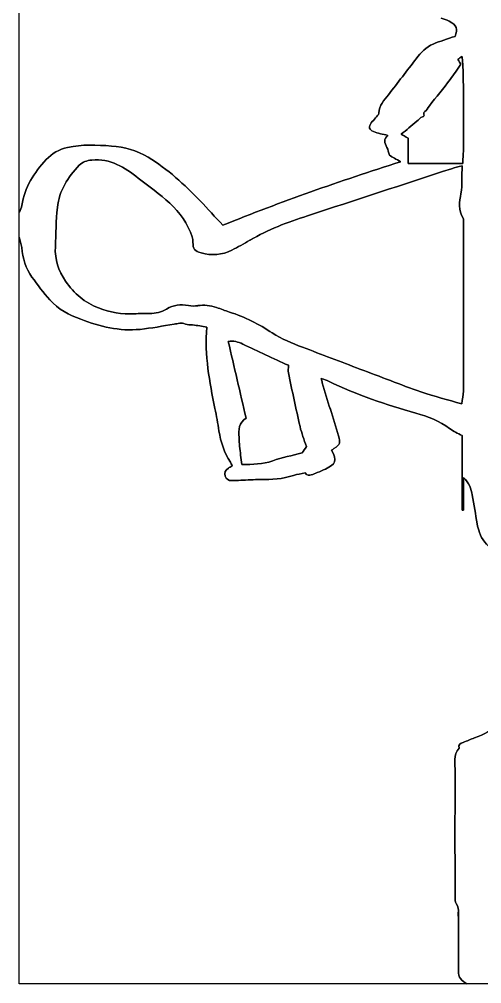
# Model space of a CAD drawing. Extents: x -1 to 269, y -24 to 109.
# Drawn here: x 107.2 to 148.1, y -24.4 to 60.9 of the extents above; entities that cross this region are included whole.
import ezdxf

# ---------------------------------------------------------------- set-up
doc = ezdxf.new("R2010")
doc.units = 0
doc.layers.get('0').update_dxf_attribs({"linetype": 'CONTINUOUS'})

msp = doc.modelspace()

# ---------------------------------------------------------------- linework, layer by layer
at = {"color": 7}
for p, q in [((146.337486, 47.913171), (146.337491, 47.913166)), ((146.337497, 47.913157), (146.337491, 47.913166)), ((146.370943, 48.128194), (146.370943, 48.128194)), ((146.370943, 48.128194), (146.370943, 48.128194)), ((107.189326, 41.627267), (107.189341, 41.627769)), ((130.969899, 30.289381), (130.96991, 30.289381)), ((130.969901, 30.289381), (130.96991, 30.289381))]:
    msp.add_line(p, q, dxfattribs=at)
for points in [[(107.189456, 43.831973), (107.189456, 65.555678), (107.189456, 87.279514), (107.189456, 109.04691)], [(145.185031, 60.702179), (144.958723, 60.819707), (144.701881, 60.878957), (144.458007, 60.961871)], [(144.458174, 60.961786), (144.702047, 60.878872), (144.958889, 60.819623), (145.185198, 60.702094)], [(145.696895, 59.365142), (145.964303, 60.021504), (145.86272, 60.350431), (145.185031, 60.702179)], [(145.185198, 60.702094), (145.862887, 60.350346), (145.96447, 60.021419), (145.697061, 59.365058)], [(143.767155, 58.683692), (144.372437, 58.946497), (145.013113, 59.127748), (145.696895, 59.365142)], [(145.697061, 59.365058), (145.013279, 59.127664), (144.372604, 58.946409), (143.767322, 58.683607)], [(142.260859, 57.388404), (142.671532, 57.934174), (143.143142, 58.412848), (143.767155, 58.683692)], [(143.767322, 58.683607), (143.143309, 58.412699), (142.671698, 57.934025), (142.261026, 57.388317)], [(139.818347, 54.200781), (140.619141, 55.273327), (141.456046, 56.318839), (142.260859, 57.388404)], [(142.261026, 57.388317), (141.456212, 56.318754), (140.619308, 55.273242), (139.818514, 54.200696)], [(145.947759, 57.306518), (146.067362, 57.408487), (146.190987, 57.513895), (146.303718, 57.610031)], [(146.195717, 56.908745), (146.136857, 57.003196), (146.051222, 57.140498), (145.947759, 57.306518)], [(146.303783, 57.610031), (146.191052, 57.513959), (146.067427, 57.408552), (145.947824, 57.306518)], [(145.947824, 57.306518), (146.051287, 57.140498), (146.136922, 57.003196), (146.195782, 56.908745)], [(146.303718, 57.610031), (146.475442, 57.513765), (146.511549, 49.140257), (146.370943, 48.128194)], [(146.370943, 48.128194), (146.511549, 49.140192), (146.475442, 57.5137), (146.303783, 57.610031)], [(145.269354, 55.555955), (145.589529, 55.975769), (145.868153, 56.427218), (146.195717, 56.908745)], [(146.195782, 56.908745), (145.868218, 56.427218), (145.589594, 55.975704), (145.269418, 55.555955)], [(143.427388, 53.218136), (144.041097, 53.997668), (144.667769, 54.767218), (145.269354, 55.555955)], [(145.269418, 55.555955), (144.667834, 54.767218), (144.041162, 53.997733), (143.427453, 53.218136)], [(138.958884, 52.576826), (138.966787, 53.275518), (139.451625, 53.709657), (139.818347, 54.200781)], [(139.818514, 54.200696), (139.451791, 53.709573), (138.966959, 53.275498), (138.959051, 52.576738)], [(143.035582, 52.714373), (143.207111, 52.797222), (143.293979, 53.048682), (143.427388, 53.218136)], [(143.427453, 53.218136), (143.294044, 53.048747), (143.207176, 52.797287), (143.035647, 52.714373)], [(138.294223, 51.718269), (138.407603, 51.875213), (138.552036, 52.009339), (138.673326, 52.161096)], [(138.673493, 52.161011), (138.552202, 52.009252), (138.407769, 51.875128), (138.294389, 51.718185)], [(138.673326, 52.161096), (138.779834, 52.294378), (138.957327, 52.436801), (138.958884, 52.576826)], [(138.959051, 52.576738), (138.957358, 52.436714), (138.779936, 52.294293), (138.673493, 52.161011)], [(142.309596, 51.857244), (142.471789, 51.992795), (142.621409, 52.200175), (142.805709, 52.239847)], [(142.805774, 52.239847), (142.621409, 52.200175), (142.471854, 51.99273), (142.309661, 51.857244)], [(142.805709, 52.239847), (143.125365, 52.308692), (142.800064, 52.600668), (143.035582, 52.714373)], [(143.035647, 52.714373), (142.800132, 52.600668), (143.12543, 52.308627), (142.805774, 52.239847)], [(138.487469, 50.946386), (138.08263, 51.112471), (138.042049, 51.36931), (138.294223, 51.718269)], [(138.294389, 51.718185), (138.042215, 51.369225), (138.082796, 51.112321), (138.487635, 50.946301)], [(140.946824, 50.713324), (141.397169, 51.091584), (141.852636, 51.47542), (142.309596, 51.857244)], [(142.309661, 51.857244), (141.852636, 51.475355), (141.397234, 51.091519), (140.946889, 50.713324)], [(139.751252, 50.605532), (139.308944, 50.720337), (138.878694, 50.785878), (138.487469, 50.946386)], [(138.487635, 50.946301), (138.87886, 50.785793), (139.309111, 50.720317), (139.751418, 50.605447)], [(139.67184, 49.55347), (139.457656, 49.945603), (139.34946, 50.307655), (139.751252, 50.605532)], [(139.751418, 50.605447), (139.349692, 50.307505), (139.457887, 49.945454), (139.672006, 49.553385)], [(141.559105, 50.35782), (141.297533, 50.509706), (141.094497, 50.627559), (140.946824, 50.713324)], [(140.946889, 50.713324), (141.094562, 50.627559), (141.297598, 50.509641), (141.55917, 50.35782)], [(141.559105, 48.128194), (141.559105, 48.89003), (141.559105, 49.633909), (141.559105, 50.35782)], [(141.55917, 50.35782), (141.55917, 49.633909), (141.55917, 48.89003), (141.55917, 48.128194)], [(109.566394, 48.4736), (110.077225, 49.01885), (110.72438, 49.377013), (111.457757, 49.543293)], [(111.457923, 49.543208), (110.724546, 49.376928), (110.077388, 49.018766), (109.56656, 48.473515)], [(111.457757, 49.543293), (112.737553, 49.833584), (114.03258, 49.763183), (115.326897, 49.672556)], [(115.327063, 49.672471), (114.032747, 49.763034), (112.737719, 49.833434), (111.457923, 49.543208)], [(115.326897, 49.672556), (116.486308, 49.591395), (117.574932, 49.282497), (118.573705, 48.676439)], [(118.573872, 48.676354), (117.575099, 49.282477), (116.486474, 49.591307), (115.327063, 49.672471)], [(139.897304, 48.856592), (139.819188, 49.107338), (139.782561, 49.350631), (139.67184, 49.55347)], [(139.672006, 49.553385), (139.782728, 49.350543), (139.81929, 49.107254), (139.897471, 48.856505)], [(118.573705, 48.676439), (120.305141, 47.62561), (121.782462, 46.271138), (123.175054, 44.817738)], [(123.17522, 44.817654), (121.782628, 46.271115), (120.305308, 47.625525), (118.573872, 48.676354)], [(140.889273, 48.279899), (140.490462, 48.511782), (140.179493, 48.692582), (139.897304, 48.856592)], [(139.897471, 48.856505), (140.179659, 48.692497), (140.490564, 48.511697), (140.889437, 48.279815)], [(107.421561, 44.413353), (107.667188, 46.017279), (108.485226, 47.319438), (109.566394, 48.4736)], [(109.56656, 48.473515), (108.485392, 47.319353), (107.667354, 46.017194), (107.421728, 44.413269)], [(110.559325, 44.242581), (110.710435, 45.722365), (111.481605, 46.917108), (112.490298, 47.968713)], [(112.490357, 47.968594), (111.481664, 46.916921), (110.710495, 45.722244), (110.559384, 44.242459)], [(112.490298, 47.968713), (112.785708, 48.276767), (113.152882, 48.384573), (113.589616, 48.426449)], [(113.589675, 48.42633), (113.152877, 48.384452), (112.785768, 48.276645), (112.490357, 47.968594)], [(113.589616, 48.426449), (115.23717, 48.584366), (116.500173, 47.796343), (117.708336, 46.844438)], [(117.708395, 46.844317), (116.500298, 47.796286), (115.237229, 48.584245), (113.589675, 48.42633)], [(125.181676, 42.664868), (130.292102, 44.759005), (135.52006, 46.574651), (140.889273, 48.279899)], [(140.889437, 48.279815), (135.520227, 46.574501), (130.292269, 44.75892), (125.181843, 42.664781)], [(146.370943, 48.128194), (144.768508, 48.128194), (143.19745, 48.128194), (141.559105, 48.128194)], [(141.55917, 48.128194), (143.19745, 48.128194), (144.768508, 48.128194), (146.370943, 48.128194)], [(145.392075, 47.668959), (145.671151, 47.760041), (145.961377, 47.817021), (146.337497, 47.913157)], [(146.337491, 47.913166), (145.961371, 47.81703), (145.67121, 47.760049), (145.392134, 47.668838)], [(146.337491, 47.913166), (146.250366, 47.036524), (146.364839, 46.264254), (146.217369, 45.460669)], [(146.217428, 45.460547), (146.364779, 46.26426), (146.250361, 47.03653), (146.337486, 47.913171)], [(132.668552, 43.504668), (136.911153, 44.888444), (141.150253, 46.28285), (145.392075, 47.668959)], [(145.392134, 47.668838), (141.150247, 46.282729), (136.911213, 44.888257), (132.668611, 43.504547)], [(117.708336, 46.844438), (118.640208, 46.110217), (119.612989, 45.419563), (120.483924, 44.618506)], [(120.483983, 44.618385), (119.613045, 45.419377), (118.640267, 46.110096), (117.708395, 46.844317)], [(146.217369, 45.460669), (146.090118, 44.766967), (145.958326, 43.987695), (146.400308, 43.296973)], [(146.400368, 43.296848), (145.958385, 43.98757), (146.090174, 44.766842), (146.217428, 45.460547)], [(107.18929, 43.83206), (107.268961, 44.025436), (107.390836, 44.212394), (107.421561, 44.413353)], [(107.421728, 44.413269), (107.390938, 44.212307), (107.269128, 44.025414), (107.189456, 43.831973)], [(120.483924, 44.618506), (121.376578, 43.797485), (122.074559, 42.803185), (122.477129, 41.635539)], [(122.477189, 41.635418), (122.074618, 42.803064), (121.376638, 43.797364), (120.483983, 44.618385)], [(123.175054, 44.817738), (123.844578, 44.118914), (124.495495, 43.402264), (125.181676, 42.664868)], [(125.181843, 42.664781), (124.495662, 43.402177), (123.844741, 44.118829), (123.17522, 44.817654)], [(107.18929, 41.627975), (107.18929, 42.362648), (107.18929, 43.097385), (107.18929, 43.83206)], [(110.374831, 40.75248), (110.423127, 41.916627), (110.441082, 43.084919), (110.559325, 44.242581)], [(110.559384, 44.242459), (110.441142, 43.084863), (110.423122, 41.916505), (110.37489, 40.752358)], [(127.558317, 41.336561), (129.161788, 42.297672), (130.902044, 42.92856), (132.668552, 43.504668)], [(132.668611, 43.504547), (130.902103, 42.928373), (129.161848, 42.29755), (127.558377, 41.336443)], [(146.400308, 43.296973), (146.461635, 43.201096), (146.437649, 43.044607), (146.437714, 42.916184)], [(146.437773, 42.916063), (146.437708, 43.044483), (146.461706, 43.200972), (146.400368, 43.296848)], [(146.437714, 42.916184), (146.439125, 37.947016), (146.442004, 32.977715), (146.432662, 28.008543)], [(146.432722, 28.008419), (146.44212, 32.97759), (146.439326, 37.946892), (146.437773, 42.916063)], [(107.405032, 40.695389), (107.36659, 41.010315), (107.263128, 41.317331), (107.18929, 41.627975)], [(107.189391, -24.36526), (107.189326, -2.367986), (107.189326, 19.629656), (107.189326, 41.627267)], [(107.189341, 41.627769), (107.263113, 41.317124), (107.366576, 41.010171), (107.405083, 40.695183)], [(122.477129, 41.635539), (122.525036, 41.496618), (122.525877, 41.337989), (122.529767, 41.188047)], [(122.529826, 41.187926), (122.525988, 41.337868), (122.525084, 41.496561), (122.477189, 41.635418)], [(122.529767, 41.188047), (122.545402, 40.577968), (122.674978, 40.383166), (123.258865, 40.227196)], [(123.258924, 40.227075), (122.675038, 40.383045), (122.54545, 40.577849), (122.529826, 41.187926)], [(125.96762, 40.468931), (126.505092, 40.744312), (127.040682, 41.026306), (127.558317, 41.336561)], [(127.558377, 41.336443), (127.040742, 41.026184), (126.505087, 40.744191), (125.967679, 40.46881)], [(108.303845, 38.091785), (107.740442, 38.86185), (107.519191, 39.760728), (107.405032, 40.695389)], [(107.405083, 40.695183), (107.519241, 39.760522), (107.740427, 38.861644), (108.303895, 38.091576)], [(111.280902, 37.730681), (110.630375, 38.681745), (110.328868, 39.643566), (110.374831, 40.75248)], [(110.37489, 40.752358), (110.328927, 39.643445), (110.630434, 38.681623), (111.280962, 37.73056)], [(123.258865, 40.227196), (124.187627, 39.979106), (125.100441, 40.02455), (125.96762, 40.468931)], [(125.967679, 40.46881), (125.100501, 40.024493), (124.187687, 39.978985), (123.258924, 40.227075)], [(109.895386, 36.065971), (109.326863, 36.707815), (108.810783, 37.398923), (108.303845, 38.091785)], [(108.303895, 38.091576), (108.810834, 37.398717), (109.326914, 36.707606), (109.895437, 36.065765)], [(114.188415, 35.361228), (112.978178, 35.841652), (112.038915, 36.622482), (111.280902, 37.730681)], [(111.280962, 37.73056), (112.038974, 36.622361), (112.978238, 35.841531), (114.188474, 35.361107)], [(112.617041, 34.36364), (111.607829, 34.74365), (110.627854, 35.238921), (109.895386, 36.065971)], [(109.895437, 36.065765), (110.627905, 35.238715), (111.607879, 34.743509), (112.617092, 34.363434)], [(117.356977, 34.846833), (116.264919, 34.801844), (115.199829, 34.959761), (114.188415, 35.361228)], [(114.188474, 35.361107), (115.199888, 34.959705), (116.264978, 34.801723), (117.357037, 34.846712)], [(120.19707, 35.265414), (119.742054, 34.994314), (119.24847, 34.872439), (118.717286, 34.876588)], [(118.717345, 34.876466), (119.24853, 34.872374), (119.742114, 34.994192), (120.197129, 35.265292)], [(122.132384, 35.569773), (121.446138, 35.693265), (120.802674, 35.626173), (120.19707, 35.265414)], [(120.197129, 35.265292), (120.802733, 35.626051), (121.446197, 35.693209), (122.132443, 35.569652)], [(122.957683, 35.561871), (122.689434, 35.517661), (122.400181, 35.52155), (122.132384, 35.569773)], [(122.132443, 35.569652), (122.400241, 35.52142), (122.689558, 35.517531), (122.957742, 35.56175)], [(124.614246, 35.402726), (124.075608, 35.572827), (123.529254, 35.656131), (122.957683, 35.561871)], [(122.957742, 35.56175), (123.529313, 35.656006), (124.075732, 35.5727), (124.614305, 35.402602)], [(125.772299, 34.993413), (125.381591, 35.114639), (125.004435, 35.279556), (124.614246, 35.402726)], [(124.614305, 35.402602), (125.004494, 35.279432), (125.38165, 35.114515), (125.772359, 34.993289)], [(129.538039, 33.148854), (128.376099, 33.92774), (127.123986, 34.573924), (125.772299, 34.993413)], [(125.772359, 34.993289), (127.124045, 34.5738), (128.376158, 33.927615), (129.538098, 33.14873)], [(117.866648, 33.469625), (116.04115, 33.280852), (114.301803, 33.729253), (112.617041, 34.36364)], [(112.617092, 34.363434), (114.301854, 33.729047), (116.041198, 33.280646), (117.866699, 33.469419)], [(118.717286, 34.876588), (118.263958, 34.880087), (117.810111, 34.865496), (117.356977, 34.846833)], [(117.357037, 34.846712), (117.81017, 34.865395), (118.264017, 34.879969), (118.717345, 34.876466)], [(120.86349, 33.924316), (119.866272, 33.761149), (118.870609, 33.573542), (117.866648, 33.469625)], [(117.866699, 33.469419), (118.870659, 33.573336), (119.866323, 33.760941), (120.863541, 33.92411)], [(121.870236, 33.925163), (121.518556, 34.088654), (121.201169, 33.979553), (120.86349, 33.924316)], [(120.863541, 33.92411), (121.201217, 33.979341), (121.518607, 34.088443), (121.870287, 33.924957)], [(122.507022, 33.869932), (122.294977, 33.899492), (122.051555, 33.840826), (121.870236, 33.925163)], [(121.870287, 33.924957), (122.051541, 33.840618), (122.295028, 33.899275), (122.507073, 33.869726)], [(123.760044, 33.66897), (123.344119, 33.73665), (122.926771, 33.811458), (122.507022, 33.869932)], [(122.507073, 33.869726), (122.926757, 33.811317), (123.34417, 33.736444), (123.760095, 33.668764)], [(124.476177, 26.474519), (124.005346, 28.819534), (123.536394, 31.163966), (123.760044, 33.66897)], [(123.760095, 33.668764), (123.53651, 31.163695), (124.005396, 28.819263), (124.476228, 26.474313)], [(125.651901, 32.395643), (126.111062, 32.495019), (126.525624, 32.360506), (126.939085, 32.165705)], [(127.232032, 25.622363), (126.701237, 27.897562), (126.177573, 30.14242), (125.651901, 32.395643)], [(126.939161, 32.165705), (126.5257, 32.360506), (126.111138, 32.495019), (125.651977, 32.395643)], [(125.651977, 32.395643), (126.17765, 30.142355), (126.701378, 27.897497), (127.232108, 25.622363)], [(132.21762, 31.891879), (131.295925, 32.246801), (130.380128, 32.58435), (129.538039, 33.148854)], [(129.538098, 33.14873), (130.380187, 32.584226), (131.295984, 32.246677), (132.217679, 31.891755)], [(126.939085, 32.165705), (128.282215, 31.532937), (129.630723, 30.911645), (130.969899, 30.289381)], [(130.96991, 30.289381), (129.630734, 30.91171), (128.282226, 31.533002), (126.939161, 32.165705)], [(137.295831, 29.958964), (135.601603, 30.599445), (133.907829, 31.241091), (132.21762, 31.891879)], [(132.217679, 31.891755), (133.907888, 31.240967), (135.601662, 30.599256), (137.29589, 29.95884)], [(130.975743, 29.614283), (130.933543, 29.816151), (130.969901, 30.034354), (130.969901, 30.289381)], [(130.96991, 30.289381), (130.96991, 30.034354), (130.933543, 29.816151), (130.975667, 29.614283)], [(142.685462, 27.945337), (140.874742, 28.575965), (139.089889, 29.280818), (137.295831, 29.958964)], [(137.29589, 29.95884), (139.089948, 29.280694), (140.874801, 28.575841), (142.685522, 27.945215)], [(130.975667, 29.614283), (131.305568, 28.031169), (131.63495, 26.447663), (131.998881, 24.872273)], [(131.998957, 24.872273), (131.635026, 26.447727), (131.305644, 28.031169), (130.975743, 29.614283)], [(134.527186, 28.88335), (134.342691, 28.971773), (134.143609, 29.029663), (133.876593, 29.129756)], [(133.876593, 29.129756), (133.917174, 28.94915), (133.933054, 28.848993), (133.962227, 28.752921)], [(133.962278, 28.752715), (133.933105, 28.848722), (133.917224, 28.94888), (133.876644, 29.129547)], [(133.876644, 29.129547), (134.14366, 29.029457), (134.342742, 28.971567), (134.527236, 28.883144)], [(133.962227, 28.752921), (134.438827, 27.184392), (134.91063, 25.614305), (135.398315, 24.0492)], [(135.398366, 24.049002), (134.91068, 25.614099), (134.438813, 27.184121), (133.962278, 28.752715)], [(142.229095, 26.058365), (139.590354, 26.807753), (137.004575, 27.695934), (134.527186, 28.88335)], [(134.527236, 28.883144), (137.004625, 27.695728), (139.590405, 26.807482), (142.229146, 26.058159)], [(146.286155, 26.887833), (145.069306, 27.240809), (143.857839, 27.537001), (142.685462, 27.945337)], [(142.685522, 27.945215), (143.857898, 27.536877), (145.0693, 27.240749), (146.286214, 26.887709)], [(146.432662, 28.008543), (146.431816, 27.649018), (146.340999, 27.289754), (146.286155, 26.887833)], [(146.286214, 26.887709), (146.341059, 27.28963), (146.432008, 27.648893), (146.432722, 28.008419)], [(124.830256, 24.498498), (124.725173, 25.159264), (124.607836, 25.818544), (124.476177, 26.474519)], [(124.476228, 26.474313), (124.607952, 25.818338), (124.725224, 25.159039), (124.830307, 24.498272)], [(126.605815, 23.913084), (126.530227, 24.593381), (126.624808, 25.20871), (127.232032, 25.622363)], [(127.232108, 25.622363), (126.624949, 25.20871), (126.530368, 24.593381), (126.605891, 23.913084)], [(145.217185, 24.702798), (144.320122, 25.383067), (143.28887, 25.757443), (142.229095, 26.058365)], [(142.229146, 26.058159), (143.288921, 25.757172), (144.320173, 25.382869), (145.217236, 24.702572)], [(131.998881, 24.872273), (132.133848, 24.287847), (132.360741, 23.724701), (132.559431, 23.109315)], [(132.559507, 23.109315), (132.360817, 23.724701), (132.133924, 24.287932), (131.998957, 24.872273)], [(125.843874, 21.720189), (125.306921, 22.57394), (124.988235, 23.50516), (124.830256, 24.498498)], [(124.830307, 24.498272), (124.988286, 23.504962), (125.306971, 22.573714), (125.843925, 21.719963)], [(126.653524, 23.137707), (126.62533, 23.394868), (126.63439, 23.656064), (126.605815, 23.913084)], [(126.605891, 23.913084), (126.634412, 23.656064), (126.625392, 23.394868), (126.6536, 23.137707)], [(135.398315, 24.0492), (135.585468, 23.448659), (135.550464, 23.31085), (134.990236, 22.927084)], [(134.990287, 22.926858), (135.550515, 23.310624), (135.585519, 23.448462), (135.398366, 24.049002)], [(146.3248, 24.074176), (145.926121, 24.296709), (145.540016, 24.457999), (145.217185, 24.702798)], [(145.217236, 24.702572), (145.540002, 24.457801), (145.926172, 24.296455), (146.324851, 24.073951)], [(146.3248, 17.484146), (146.3248, 19.681049), (146.3248, 21.877867), (146.3248, 24.074176)], [(146.324851, 24.073951), (146.324851, 21.877641), (146.324851, 19.680767), (146.324851, 17.483949)], [(126.852412, 21.52602), (126.783242, 22.079938), (126.711608, 22.608088), (126.653524, 23.137707)], [(126.6536, 23.137707), (126.711685, 22.608088), (126.783253, 22.079938), (126.852488, 21.52602)], [(132.559431, 23.109315), (132.442032, 22.930979), (132.291441, 22.702351), (132.185323, 22.541174)], [(132.185396, 22.541174), (132.291517, 22.702266), (132.442108, 22.930979), (132.559507, 23.109315)], [(132.185323, 22.541174), (131.279962, 22.308989), (130.401828, 22.159412), (129.582299, 21.853116)], [(129.582376, 21.853116), (130.401969, 22.159496), (131.280038, 22.308989), (132.185396, 22.541174)], [(134.785258, 22.779792), (135.278518, 21.882918), (135.163712, 21.541684), (134.23793, 21.12549)], [(134.237981, 21.125293), (135.163763, 21.541458), (135.278633, 21.882721), (134.785309, 22.779567)], [(134.990236, 22.927084), (134.920225, 22.879163), (134.852416, 22.828137), (134.785258, 22.779792)], [(134.785309, 22.779567), (134.852466, 22.82794), (134.920276, 22.878965), (134.990287, 22.926858)], [(125.664697, 21.202989), (125.771659, 21.266009), (125.876871, 21.331936), (126.005161, 21.410112)], [(126.005212, 21.409914), (125.876922, 21.331738), (125.77171, 21.265727), (125.664747, 21.202791)], [(126.005161, 21.410112), (125.940335, 21.535757), (125.899172, 21.632418), (125.843874, 21.720189)], [(125.843925, 21.719963), (125.89922, 21.632192), (125.940385, 21.535475), (126.005212, 21.409914)], [(129.582299, 21.853116), (128.69911, 21.522888), (127.813458, 21.536321), (126.852412, 21.52602)], [(126.852488, 21.52602), (127.813534, 21.536462), (128.699187, 21.522916), (129.582376, 21.853116)], [(125.382314, 20.490236), (125.273017, 20.796024), (125.384854, 21.03834), (125.664697, 21.202989)], [(125.664747, 21.202791), (125.385023, 21.038143), (125.273068, 20.795798), (125.382364, 20.490039)], [(125.982278, 20.101165), (125.677727, 20.078869), (125.478125, 20.221984), (125.382314, 20.490236)], [(125.382364, 20.490039), (125.478176, 20.221787), (125.677778, 20.078644), (125.982329, 20.100939)], [(131.43103, 20.55718), (130.471997, 20.248344), (129.491438, 20.16887), (128.490915, 20.189021)], [(128.490966, 20.188795), (129.491489, 20.168475), (130.472047, 20.248118), (131.431081, 20.556954)], [(132.437454, 20.777059), (132.101398, 20.705487), (131.756393, 20.661912), (131.43103, 20.55718)], [(131.431081, 20.556954), (131.756508, 20.661658), (132.101514, 20.70529), (132.437505, 20.776833)], [(133.522901, 20.823738), (133.169406, 20.711527), (132.816817, 20.349662), (132.437454, 20.777059)], [(132.437505, 20.776833), (132.816933, 20.349379), (133.169457, 20.711245), (133.522951, 20.823513)], [(134.23793, 21.12549), (134.001835, 21.019375), (133.768462, 20.901716), (133.522901, 20.823738)], [(133.522951, 20.823513), (133.768513, 20.901519), (134.00195, 21.019234), (134.237981, 21.125293)], [(126.759606, 20.126283), (126.500498, 20.116405), (126.240611, 20.120074), (125.982278, 20.101165)], [(125.982329, 20.100939), (126.240661, 20.119848), (126.500549, 20.116179), (126.759657, 20.126057)], [(128.490915, 20.189021), (127.914482, 20.200592), (127.336818, 20.148127), (126.759606, 20.126283)], [(126.759657, 20.126057), (127.336869, 20.147788), (127.914533, 20.200338), (128.490966, 20.188795)], [(147.223288, 18.829246), (147.121189, 19.363154), (146.961197, 19.887015), (146.438634, 20.376529)], [(146.438634, 20.376529), (146.438634, 19.324856), (146.438634, 18.40309), (146.438634, 17.481324)], [(146.438685, 17.481127), (146.438685, 18.402893), (146.438685, 19.324659), (146.438685, 20.376332)], [(146.438685, 20.376332), (146.961248, 19.886817), (147.121174, 19.362984), (147.223339, 18.829076)], [(147.648741, 16.276348), (147.501198, 17.126345), (147.385354, 17.982156), (147.223288, 18.829246)], [(147.223339, 18.829076), (147.385405, 17.982043), (147.501184, 17.126148), (147.648792, 16.276151)], [(146.438634, 17.481324), (146.400712, 17.481324), (146.362725, 17.484146), (146.3248, 17.484146)], [(146.324851, 17.483949), (146.362776, 17.483949), (146.400763, 17.481127), (146.438685, 17.481127)], [(147.844645, 15.528177), (147.771392, 15.775376), (147.692629, 16.023251), (147.648741, 16.276348)], [(147.648792, 16.276151), (147.692745, 16.023082), (147.771508, 15.775178), (147.844696, 15.528008)], [(149.051383, 13.98603), (148.496666, 14.404566), (148.04392, 14.855557), (147.844645, 15.528177)], [(147.844696, 15.528008), (148.043971, 14.855359), (148.496782, 14.404368), (149.051433, 13.985861)], [(147.428464, -2.634234), (149.094684, -2.03739), (150.353672, -0.921484), (151.397174, 0.468574)], [(151.397225, 0.468404), (150.353722, -0.921653), (149.094735, -2.037588), (147.428514, -2.634432)], [(146.061738, -3.54251), (145.939411, -3.20881), (146.190806, -3.138988), (146.411538, -3.048282)], [(146.411589, -3.04848), (146.190922, -3.139158), (145.939527, -3.20898), (146.061788, -3.542707)], [(146.411538, -3.048282), (146.750058, -2.909175), (147.084172, -2.757622), (147.428464, -2.634234)], [(147.428514, -2.634432), (147.084223, -2.757734), (146.750109, -2.909288), (146.411589, -3.04848)], [(145.709084, -5.630164), (145.714728, -4.929914), (145.474154, -4.156682), (146.061738, -3.54251)], [(146.061788, -3.542707), (145.474205, -4.156879), (145.714709, -4.930112), (145.709135, -5.630362)], [(145.697485, -16.714385), (145.693138, -13.019617), (145.679281, -9.324735), (145.709084, -5.630164)], [(145.709135, -5.630362), (145.679315, -9.324933), (145.693189, -13.019814), (145.697535, -16.714555)], [(145.697535, -16.714555), (145.69773, -16.903474), (145.68619, -17.145198), (145.790562, -17.270391)], [(145.790511, -17.270194), (145.686204, -17.144944), (145.697679, -16.903277), (145.697485, -16.714385)], [(145.986286, -18.126484), (145.986003, -17.828881), (146.014282, -17.538841), (145.790511, -17.270194)], [(145.790562, -17.270391), (146.014276, -17.53901), (145.986012, -17.82905), (145.986336, -18.126682)], [(145.98685, -22.858391), (145.986915, -21.281108), (145.987979, -19.703824), (145.986286, -18.126484)], [(145.986336, -18.126682), (145.98803, -19.704022), (145.986901, -21.281305), (145.986901, -22.858589)], [(146.733189, -24.365091), (145.986785, -23.832284), (145.986785, -23.832284), (145.98685, -22.858391)], [(145.986901, -22.858589), (145.986836, -23.832453), (145.986836, -23.832453), (146.73324, -24.36526)], [(146.73324, -24.36526), (133.560018, -24.36526), (120.386859, -24.36526), (107.189391, -24.36526)], [(187.832862, -24.365091), (174.132994, -24.365091), (160.43306, -24.365091), (146.733189, -24.365091)]]:
    msp.add_open_spline(points, degree=3, dxfattribs=at)

doc.saveas('drawing.dxf')
